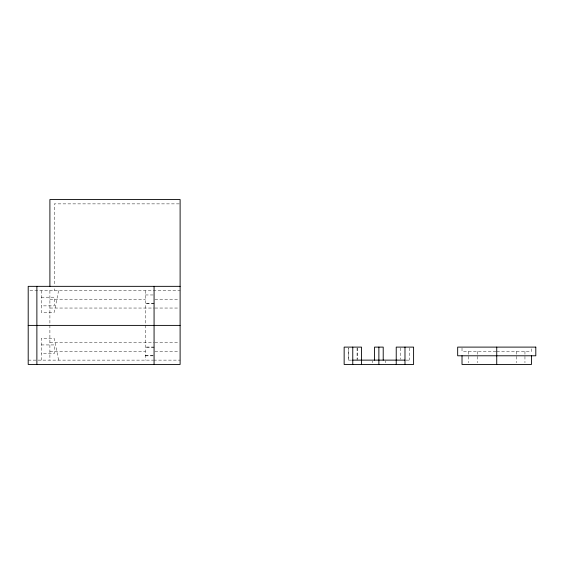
<?xml version="1.0" encoding="UTF-8"?>
<svg xmlns="http://www.w3.org/2000/svg" width="564" height="564" viewBox="0 0 564 564"><rect width="100%" height="100%" fill="white"/><g stroke="black" fill="none" stroke-linecap="round" stroke-linejoin="round"><path stroke-width="0.42" stroke-dasharray="2.82 2.11" d="M58.585 290.679L54.243 312.385L41.221 312.385L41.221 290.679M179.232 203.872L54.243 203.872L54.243 285.476M29.934 290.679L180.113 290.679M145.385 294.965L154.071 294.965M41.221 297.193L54.243 297.193L54.243 305.871L41.221 305.871M49.9 299.364L145.385 299.364M154.938 299.364L179.246 299.364M49.9 308.043L154.071 308.043M154.938 308.043L179.246 308.043M49.9 342.764L154.071 342.764M154.938 342.764L179.246 342.764M41.221 344.935L54.243 344.935L54.243 353.614L41.221 353.614M49.9 351.442L145.385 351.442M154.938 351.442L179.246 351.442M495.982 351.442L462.015 351.442L462.015 347.107M496.736 351.442L531.457 351.442L531.457 347.107M145.385 355.792L154.071 355.792M145.385 355.835L154.071 355.835M28.2 360.128L153.204 360.128M153.718 360.128L180.113 360.128M348.481 360.128L348.481 347.974L348.439 360.128L351.696 360.128M406.052 360.128L409.309 360.128M58.585 360.128L54.243 338.421L41.221 338.421L41.221 360.128M524.95 351.442L524.95 362.73M516.271 351.442L516.271 362.73M477.207 351.442L477.207 362.73M468.522 351.442L468.522 362.73M409.267 347.974L409.267 360.128M400.623 347.974L400.623 359.261M385.381 360.995L385.381 362.73M372.36 360.995L372.36 362.73M357.16 347.974L357.16 359.261M357.118 347.974L357.118 360.128M145.385 290.679L145.385 360.128M54.243 288.81L54.243 290.679M49.9 290.679L49.9 360.128M154.071 303.651L145.385 303.651L154.071 303.693M154.071 347.114L145.385 347.114L154.071 347.156"/><path stroke-width="0.85" d="M180.113 286.343L28.2 286.343L28.2 364.464L180.113 364.464L180.113 199.536L49.9 199.536L49.9 286.343M28.2 325.4L180.113 325.4M352.768 360.128L404.98 360.128M531.457 355.785L531.457 364.464L462.015 364.464L462.015 355.785M496.736 347.107L496.736 364.464M404.98 347.107L404.98 364.464M396.231 364.464L396.231 347.107L413.595 347.107L413.595 364.464L344.153 364.464L344.153 347.107L361.51 347.107L361.51 364.464M383.21 360.128L383.21 347.107L374.531 347.107L374.531 360.128M378.874 347.107L378.874 364.464M352.768 347.107L352.768 364.464M154.071 286.343L154.071 364.464M36.879 286.343L36.879 364.464M535.8 347.107L457.672 347.107L457.672 355.785L535.8 355.785L535.8 347.107"/></g></svg>
